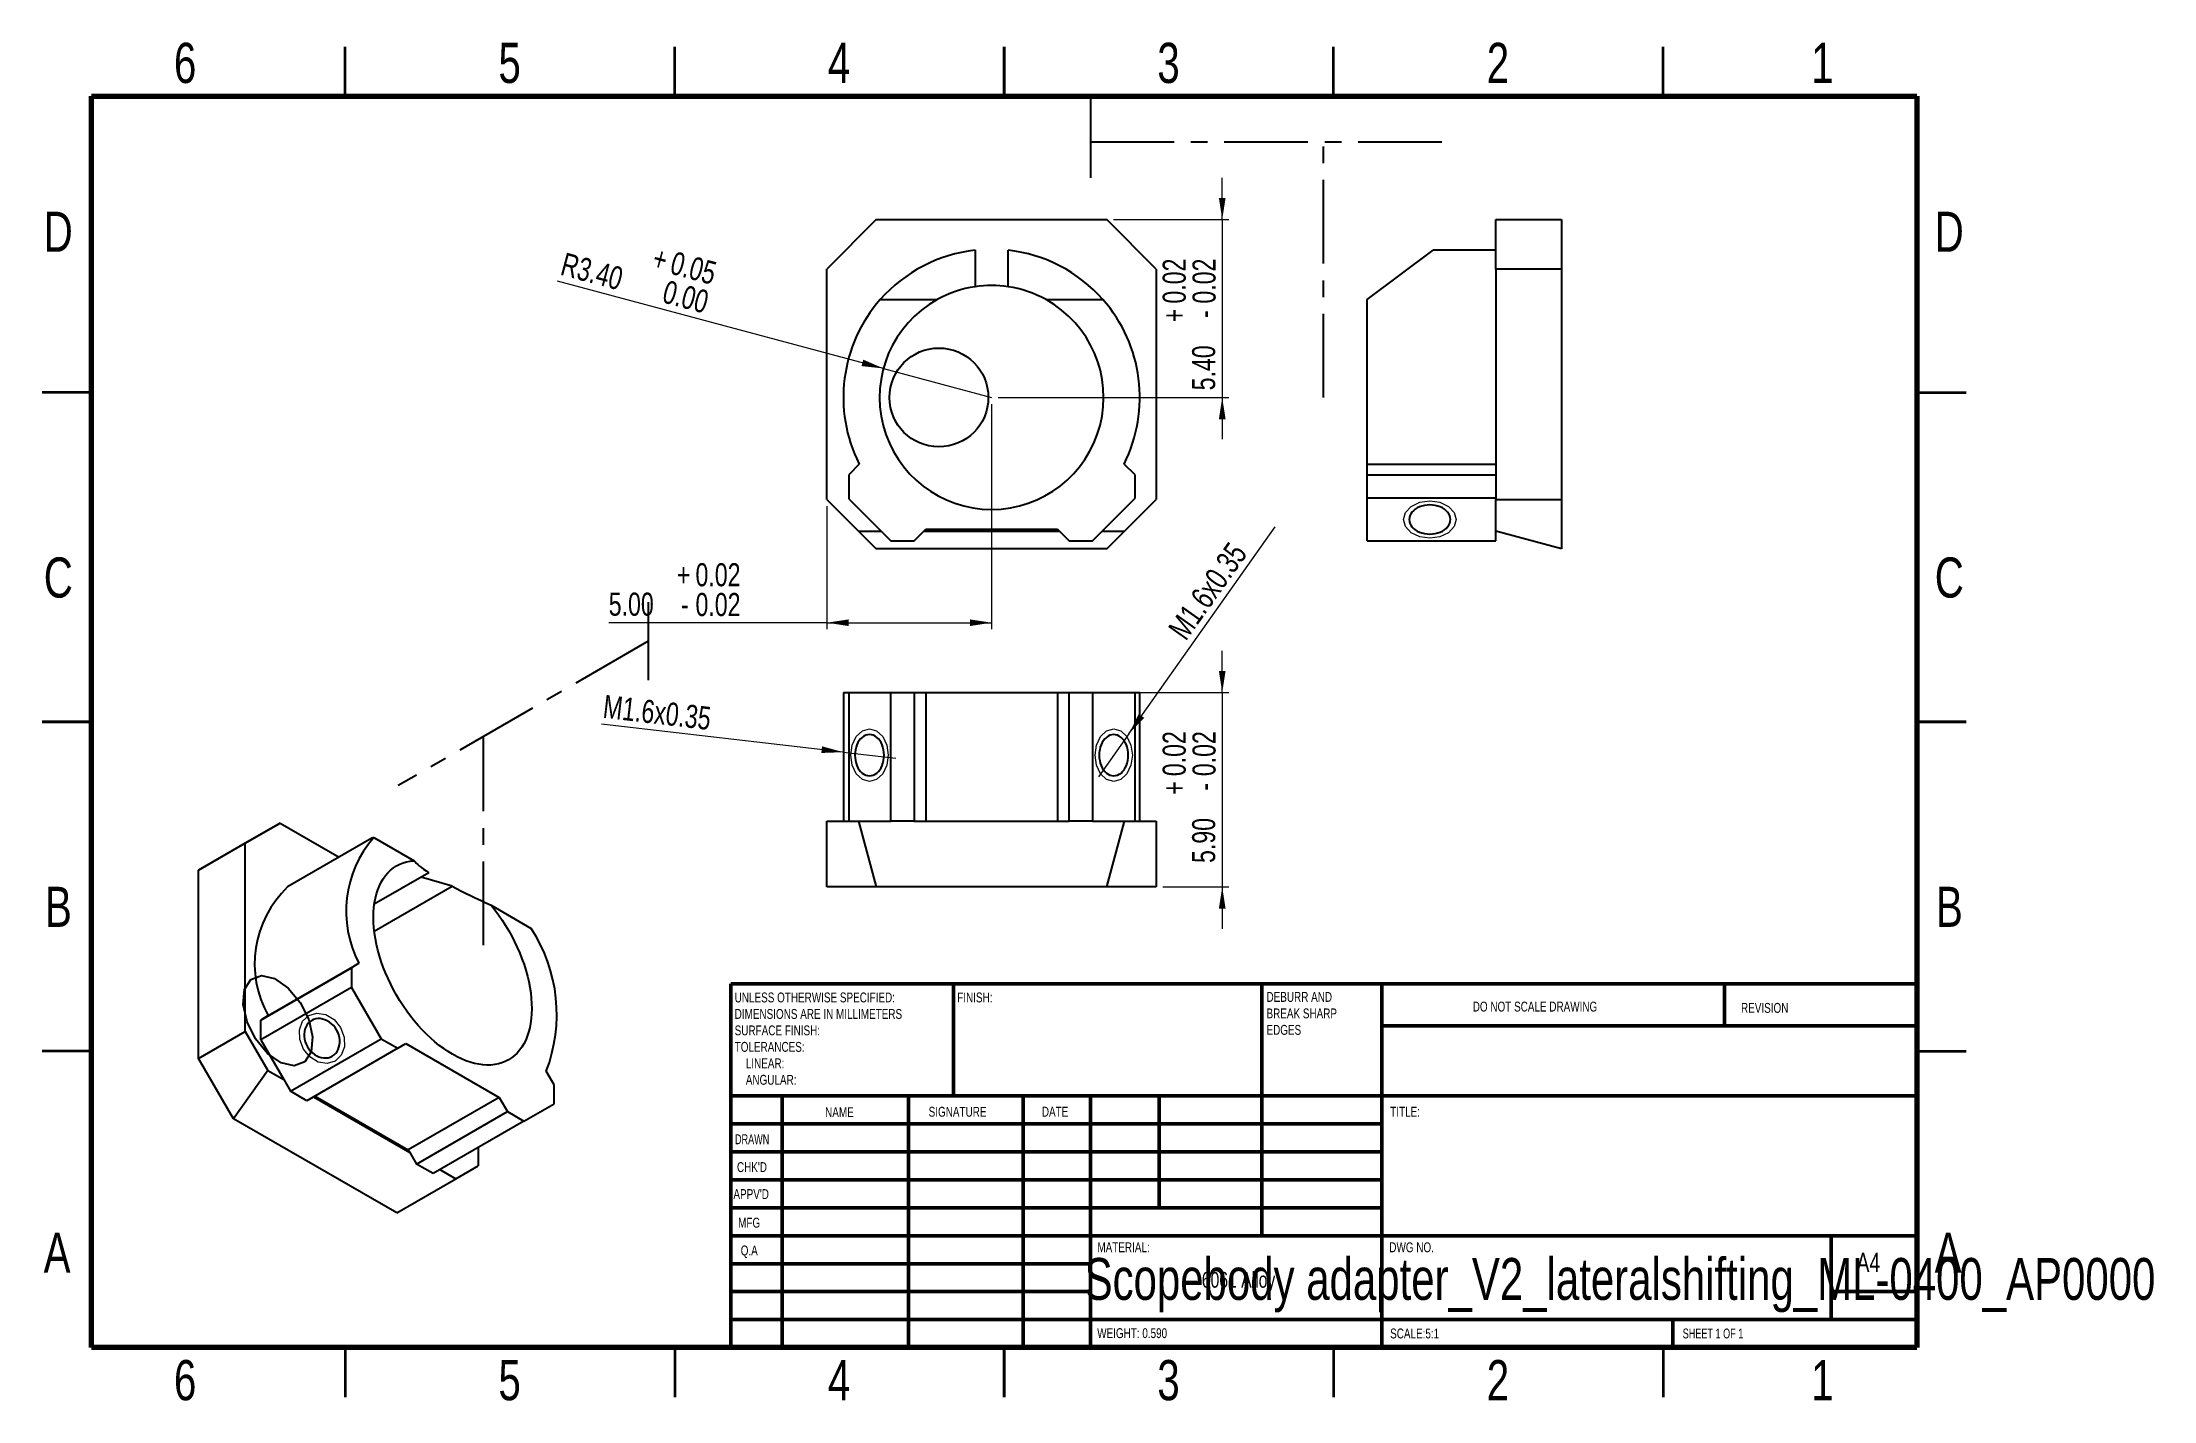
# Model space of a CAD drawing. Header units: millimetres. Extents: x 2 to 323, y 2 to 208.
import ezdxf

# ---------------------------------------------------------------- set-up
doc = ezdxf.new("R2010")
doc.units = ezdxf.units.MM
doc.linetypes.add('CENTERX2', pattern=[20.32, 12.7, -2.54, 2.54, -2.54])
doc.styles.add('SLDTEXTSTYLE0', font='TXT', dxfattribs={"width": 0.75})
doc.styles.add('SLDTEXTSTYLE1', font='TXT', dxfattribs={"width": 0.686449})
doc.styles.add('SLDTEXTSTYLE2', font='TXT', dxfattribs={"width": 0.6875})
doc.dimstyles.new('SLDDIMSTYLE0', dxfattribs={"dimtxt": 3.5, "dimasz": 3.302, "dimexe": 0, "dimexo": 0.0625, "dimgap": 0.875, "dimtad": 1, "dimlfac": 0.2, "dimrnd": 1e-09, "dimzin": 4, "dimdsep": 46, "dimtxsty": 'SLDTEXTSTYLE0', "dimsah": 1, "dimcen": 0, "dimadec": 0, "dimazin": 1, "dimtol": 1, "dimtp": 0.05, "dimtfac": 1, "dimtofl": 0, "dimtmove": 0, "dimatfit": 3, "dimfxl": 0, "dimfrac": 2, "dimtolj": 1, "dimtzin": 0, "dimarcsym": 0})
doc.dimstyles.new('SLDDIMSTYLE1', dxfattribs={"dimtxt": 3.5, "dimasz": 3.302, "dimexe": 0, "dimexo": 0.0625, "dimgap": 0.875, "dimtad": 1, "dimlfac": 0.2, "dimrnd": 1e-09, "dimzin": 4, "dimdsep": 46, "dimtxsty": 'SLDTEXTSTYLE0', "dimsah": 1, "dimcen": 0.09, "dimadec": 0, "dimazin": 1, "dimtol": 1, "dimtp": 0.02, "dimtm": 0.02, "dimtfac": 1, "dimtofl": 0, "dimtmove": 0, "dimatfit": 3, "dimfxl": 0, "dimfrac": 2, "dimtolj": 1, "dimarcsym": 0})
doc.dimstyles.new('SLDDIMSTYLE2', dxfattribs={"dimtxt": 3.5, "dimasz": 3.302, "dimexe": 0, "dimexo": 0.0625, "dimgap": 0.875, "dimtad": 1, "dimlfac": 0.2, "dimrnd": 1e-09, "dimzin": 4, "dimdsep": 46, "dimtxsty": 'SLDTEXTSTYLE0', "dimsah": 1, "dimcen": 0.09, "dimadec": 0, "dimazin": 1, "dimtol": 1, "dimtp": 0.02, "dimtm": 0.02, "dimtfac": 1, "dimtmove": 0, "dimatfit": 0, "dimfxl": 0, "dimfrac": 2, "dimtolj": 1, "dimarcsym": 0})
doc.dimstyles.new('SLDDIMSTYLE3', dxfattribs={"dimtxt": 3.5, "dimasz": 3.302, "dimexe": 0, "dimexo": 0.0625, "dimgap": 0.875, "dimtad": 1, "dimlfac": 0.2, "dimrnd": 1e-09, "dimzin": 12, "dimdsep": 46, "dimtxsty": 'SLDTEXTSTYLE0', "dimblk1": 'NONE', "dimsah": 1, "dimcen": 0, "dimadec": 0, "dimazin": 3, "dimtfac": 1, "dimtmove": 0, "dimatfit": 3, "dimldrblk": 'NONE', "dimfxl": 0, "dimfrac": 2, "dimtolj": 1, "dimtzin": 12, "dimarcsym": 0})

# ---------------------------------------------------------------- blocks, each defined once
blk = doc.blocks.new('SW_NOTE_0')
at = {"color": 0, "linetype": 'Continuous', "lineweight": 0, "char_height": 1.5, "attachment_point": 1, "style": 'SLDTEXTSTYLE0'}
for s, insert in [('UNLESS OTHERWISE SPECIFIED:', (0, 1.93)), ('SURFACE FINISH:', (0, -3.07)), ('DIMENSIONS ARE IN MILLIMETERS', (0, -0.57)), ('TOLERANCES:', (0, -5.57)), ('LINEAR:', (1.69, -8.07)), ('ANGULAR:', (1.69, -10.57))]:
    blk.add_mtext(s, dxfattribs=dict(at, insert=insert))
blk = doc.blocks.new('SW_NOTE_0_1')
at = {"color": 0, "linetype": 'Continuous', "lineweight": 0, "char_height": 1.5, "attachment_point": 1, "style": 'SLDTEXTSTYLE0'}
for s, insert in [('DEBURR AND', (0, 1.93)), ('BREAK SHARP', (0, -0.57)), ('EDGES', (0, -3.07))]:
    blk.add_mtext(s, dxfattribs=dict(at, insert=insert))
blk = doc.blocks.new('_D')
at = {"color": 7, "linetype": 'Continuous', "lineweight": 0}
for q in [(80.69, 171.92), (146.59, 154.27)]:
    blk.add_line((130.17, 158.67), q, dxfattribs=at)
at = {"color": 7, "linetype": 'Continuous', "lineweight": 18}
blk.add_solid([(130.17, 158.67), (127.11, 160.01), (126.85, 159.03)], dxfattribs=at)
at = {"color": 7, "linetype": 'Continuous', "lineweight": 18, "char_height": 3.5, "attachment_point": 1, "rotation": 345, "style": 'SLDTEXTSTYLE0'}
for s, insert in [('+', (95.76, 177.23)), ('0.05', (98.49, 176.5)), ('R3.40', (81.87, 176.32)), ('0.00', (97.32, 172.13))]:
    blk.add_mtext(s, dxfattribs=dict(at, insert=insert))
blk = doc.blocks.new('_D_1')
at = {"color": 7, "linetype": 'Continuous', "lineweight": 0}
for p, q in [((146.59, 153.27), (146.59, 119.07)), ((121.59, 137.77), (121.59, 119.07)), ((121.59, 120.07), (88.48, 120.07)), ((121.59, 120.07), (146.59, 120.07))]:
    blk.add_line(p, q, dxfattribs=at)
at = {"color": 7, "linetype": 'Continuous', "lineweight": 18}
for points in [[(121.59, 120.07), (124.89, 119.56), (124.89, 120.57)], [(146.59, 120.07), (143.29, 120.57), (143.29, 119.56)]]:
    blk.add_solid(points, dxfattribs=at)
at = {"color": 7, "linetype": 'Continuous', "lineweight": 18, "char_height": 3.5, "attachment_point": 1, "style": 'SLDTEXTSTYLE0'}
for s, insert in [('+', (98.82, 129.1)), ('0.02', (101.65, 129.1)), ('5.00', (88.48, 124.63)), ('-', (99.46, 124.58)), ('0.02', (101.65, 124.58))]:
    blk.add_mtext(s, dxfattribs=dict(at, insert=insert))
blk = doc.blocks.new('_D_2')
at = {"color": 7, "linetype": 'Continuous', "lineweight": 0}
for p, q in [((181.59, 181.27), (181.59, 187.62)), ((165.09, 181.27), (182.59, 181.27)), ((181.59, 181.27), (181.59, 154.27)), ((147.59, 154.27), (182.59, 154.27)), ((181.59, 154.27), (181.59, 147.92))]:
    blk.add_line(p, q, dxfattribs=at)
at = {"color": 7, "linetype": 'Continuous', "lineweight": 18}
for points in [[(181.59, 181.27), (182.1, 184.57), (181.08, 184.57)], [(181.59, 154.27), (181.08, 150.97), (182.1, 150.97)]]:
    blk.add_solid(points, dxfattribs=at)
at = {"color": 7, "linetype": 'Continuous', "lineweight": 18, "char_height": 3.5, "attachment_point": 1, "rotation": 90, "style": 'SLDTEXTSTYLE0'}
for s, insert in [('0.02', (172.55, 168.52)), ('0.02', (177.08, 168.52)), ('+', (172.55, 165.69)), ('-', (177.08, 166.33)), ('5.40', (177.02, 155.35))]:
    blk.add_mtext(s, dxfattribs=dict(at, insert=insert))
blk = doc.blocks.new('_D_3')
at = {"color": 7, "linetype": 'Continuous', "lineweight": 0}
for p, q in [((181.59, 109.45), (181.59, 115.8)), ((164.59, 109.45), (182.59, 109.45)), ((181.59, 109.45), (181.59, 79.95)), ((172.59, 79.95), (182.59, 79.95)), ((181.59, 79.95), (181.59, 73.6))]:
    blk.add_line(p, q, dxfattribs=at)
at = {"color": 7, "linetype": 'Continuous', "lineweight": 18}
for points in [[(181.59, 109.45), (182.1, 112.76), (181.08, 112.76)], [(181.59, 79.95), (181.08, 76.65), (182.1, 76.65)]]:
    blk.add_solid(points, dxfattribs=at)
at = {"color": 7, "linetype": 'Continuous', "lineweight": 18, "char_height": 3.5, "attachment_point": 1, "rotation": 90, "style": 'SLDTEXTSTYLE0'}
for s, insert in [('0.02', (172.55, 96.77)), ('0.02', (177.08, 96.77)), ('+', (172.55, 93.94)), ('-', (177.08, 94.58)), ('5.90', (177.02, 83.59))]:
    blk.add_mtext(s, dxfattribs=dict(at, insert=insert))
blk = doc.blocks.new('_D_4')
at = {"color": 7, "linetype": 'Continuous', "lineweight": 0}
for q in [(87.36, 104.66), (132.03, 99.49)]:
    blk.add_line((124.08, 100.41), q, dxfattribs=at)
at = {"color": 7, "linetype": 'Continuous', "lineweight": 18}
blk.add_solid([(124.08, 100.41), (120.86, 101.3), (120.74, 100.29)], dxfattribs=at)
at = {"color": 7, "linetype": 'Continuous', "lineweight": 18, "insert": (87.88, 109.13), "char_height": 3.5, "attachment_point": 1, "rotation": 353.4037, "style": 'SLDTEXTSTYLE0'}
blk.add_mtext('M1.6x0.35', dxfattribs=at)
blk = doc.blocks.new('_None')
blk = doc.blocks.new('_D_5')
at = {"color": 7, "linetype": 'Continuous', "lineweight": 0}
for q in [(189.61, 134.6), (162.82, 96.69)]:
    blk.add_line((167.43, 103.22), q, dxfattribs=at)
at = {"color": 7, "linetype": 'Continuous', "lineweight": 18}
blk.add_solid([(167.43, 103.22), (169.75, 105.62), (168.92, 106.21)], dxfattribs=at)
at = {"color": 7, "linetype": 'Continuous', "lineweight": 18, "insert": (173.21, 119.19), "char_height": 3.5, "attachment_point": 1, "rotation": 54.7555, "style": 'SLDTEXTSTYLE0'}
blk.add_mtext('M1.6x0.35', dxfattribs=at)

msp = doc.modelspace()

# ---------------------------------------------------------------- linework, layer by layer
at = {"color": 7, "linetype": 'Continuous', "lineweight": 35}
for p, q in [((48.5, 200), (48.5, 207.5)), ((98.5, 200), (98.5, 207.5)), ((148.5, 207.5), (148.5, 200)), ((148.5, 200), (148.5, 207.5)), ((198.5, 200), (198.5, 207.5)), ((248.5, 200), (248.5, 207.5)), ((10, 155), (2.5, 155)), ((287, 155), (294.5, 155)), ((2.5, 105), (10, 105)), ((10, 105), (2.5, 105)), ((294.5, 105), (287, 105)), ((287, 105), (294.5, 105)), ((10, 55), (2.5, 55)), ((287, 55), (294.5, 55)), ((48.5, 10), (48.5, 2.5)), ((98.5, 10), (98.5, 2.5)), ((148.5, 2.5), (148.5, 10)), ((148.5, 10), (148.5, 2.5)), ((198.5, 10), (198.5, 2.5)), ((248.5, 10), (248.5, 2.5))]:
    msp.add_line(p, q, dxfattribs=at)
at = {"color": 7, "linetype": 'Continuous', "lineweight": 70}
for p, q in [((10, 10), (10, 200)), ((10, 200), (287, 200)), ((287, 200), (287, 10)), ((287, 10), (10, 10))]:
    msp.add_line(p, q, dxfattribs=at)
at = {"color": 7, "linetype": 'CENTERX2'}
for p, q in [((161.578, 200.318), (161.578, 185.818)), ((161.578, 193.068), (215.241, 193.068)), ((196.983, 154.268), (196.983, 193.068)), ((94.489, 123.169), (94.489, 111.329)), ((94.489, 117.249), (56.543, 95.343)), ((69.453, 71.114), (69.453, 102.796))]:
    msp.add_line(p, q, dxfattribs=at)
at = {"color": 7, "linetype": 'Continuous', "lineweight": 25}
for p, q in [((129.089, 181.268), (121.589, 173.768)), ((129.089, 181.268), (164.089, 181.268)), ((171.589, 173.768), (164.089, 181.268)), ((223.093, 173.768), (223.093, 181.268)), ((223.093, 181.268), (233.093, 181.268)), ((233.093, 181.268), (233.093, 173.768)), ((144.089, 176.629), (144.089, 171.083)), ((149.089, 171.083), (149.089, 176.629)), ((203.593, 169.129), (213.593, 176.629)), ((223.093, 176.629), (213.593, 176.629)), ((121.589, 138.768), (121.589, 173.768)), ((171.589, 173.768), (171.589, 138.768)), ((233.093, 173.768), (223.093, 173.768)), ((223.093, 173.768), (223.093, 138.768)), ((233.093, 173.768), (233.093, 138.768)), ((129.695, 169.129), (138.333, 169.129)), ((154.845, 169.129), (163.483, 169.129)), ((203.593, 144.164), (203.593, 169.129)), ((126.487, 144.16), (124.917, 142.504)), ((124.917, 142.504), (124.917, 138.872)), ((168.357, 142.5), (166.693, 144.164)), ((168.357, 138.965), (168.357, 142.5)), ((203.593, 144.164), (223.093, 144.164)), ((203.593, 142.5), (203.593, 144.164)), ((203.593, 142.5), (223.093, 142.5)), ((203.593, 138.965), (203.593, 142.5)), ((121.589, 138.768), (126.41, 133.947)), ((124.917, 138.872), (131.287, 132.501)), ((161.893, 132.5), (168.357, 138.965)), ((166.769, 133.947), (171.589, 138.768)), ((223.093, 138.965), (203.593, 138.965)), ((203.593, 132.5), (203.593, 138.965)), ((223.093, 138.768), (233.093, 138.768)), ((223.093, 133.947), (223.093, 138.768)), ((233.093, 138.768), (233.093, 131.268)), ((126.41, 133.947), (129.841, 133.947)), ((126.41, 133.947), (129.089, 131.268)), ((131.287, 132.501), (134.823, 132.501)), ((134.823, 132.501), (136.589, 134.268)), ((136.269, 133.947), (156.91, 133.947)), ((136.589, 134.268), (156.589, 134.268)), ((156.589, 134.268), (158.357, 132.5)), ((158.357, 132.5), (161.893, 132.5)), ((163.34, 133.947), (166.769, 133.947)), ((164.089, 131.268), (166.769, 133.947)), ((203.593, 132.5), (223.093, 132.5)), ((233.093, 131.268), (223.093, 133.947)), ((223.093, 132.5), (223.093, 133.947)), ((164.089, 131.268), (129.089, 131.268)), ((124.089, 109.454), (124.089, 89.954)), ((124.089, 109.454), (124.917, 109.454)), ((124.917, 109.454), (124.917, 89.954)), ((124.917, 109.454), (131.287, 109.454)), ((131.287, 89.954), (131.287, 109.454)), ((131.287, 109.454), (134.823, 109.454)), ((134.823, 109.454), (134.823, 89.954)), ((134.823, 109.454), (136.589, 109.454)), ((136.589, 109.454), (136.589, 89.954)), ((136.589, 109.454), (156.589, 109.454)), ((156.589, 109.454), (156.589, 89.954)), ((156.589, 109.454), (158.357, 109.454)), ((158.357, 89.954), (158.357, 109.454)), ((158.357, 109.454), (161.893, 109.454)), ((161.893, 109.454), (161.893, 89.954)), ((161.893, 109.454), (168.357, 109.454)), ((168.357, 89.954), (168.357, 109.454)), ((168.357, 109.454), (169.089, 109.454)), ((169.089, 89.954), (169.089, 109.454)), ((121.589, 79.954), (121.589, 89.954)), ((121.589, 89.954), (126.41, 89.954)), ((126.41, 89.954), (129.089, 79.954)), ((126.41, 89.954), (129.841, 89.954)), ((129.841, 89.954), (131.287, 89.954)), ((134.823, 89.954), (131.287, 89.954)), ((134.823, 89.954), (136.269, 89.954)), ((136.269, 89.954), (156.91, 89.954)), ((156.91, 89.954), (158.357, 89.954)), ((161.893, 89.954), (158.357, 89.954)), ((161.893, 89.954), (163.34, 89.954)), ((163.34, 89.954), (166.769, 89.954)), ((164.089, 79.954), (166.769, 89.954)), ((166.769, 89.954), (171.589, 89.954)), ((171.589, 89.954), (171.589, 79.954)), ((33.313, 86.584), (26.242, 82.502)), ((31.545, 85.564), (38.617, 89.646)), ((38.617, 89.646), (33.313, 86.584)), ((33.313, 58.005), (33.313, 86.584)), ((38.617, 89.646), (47.584, 84.469)), ((52.54, 87.33), (39.742, 79.942)), ((52.834, 87.447), (58.942, 83.921)), ((26.242, 82.502), (31.545, 85.564)), ((26.242, 53.923), (26.242, 82.502)), ((61.169, 82.103), (52.89, 77.324)), ((64.705, 80.062), (59.991, 81.423)), ((52.889, 73.241), (64.705, 80.062)), ((70.617, 77.18), (76.725, 73.654)), ((129.089, 79.954), (121.589, 79.954)), ((164.089, 79.954), (129.089, 79.954)), ((171.589, 79.954), (164.089, 79.954)), ((35.666, 59.697), (49.455, 67.657)), ((36.777, 60.409), (50.565, 68.369)), ((50.565, 68.369), (49.455, 67.657)), ((49.455, 67.657), (49.455, 64.691)), ((49.455, 64.691), (35.666, 56.731)), ((49.455, 64.691), (53.959, 56.889)), ((26.242, 53.923), (33.313, 58.005)), ((33.313, 58.005), (36.722, 52.101)), ((36.777, 60.409), (35.666, 59.697)), ((35.666, 56.731), (35.666, 59.697)), ((35.666, 56.731), (39.148, 50.7)), ((40.171, 48.929), (53.959, 56.889)), ((56.459, 55.446), (42.671, 47.486)), ((53.959, 56.889), (56.459, 55.446)), ((56.459, 55.446), (57.708, 56.167)), ((57.708, 56.167), (71.851, 48.003)), ((31.545, 44.737), (26.242, 53.923)), ((36.722, 52.101), (31.545, 44.737)), ((36.722, 52.101), (39.148, 50.7)), ((80.172, 49.922), (78.995, 51.959)), ((39.148, 50.7), (40.171, 48.929)), ((42.671, 47.486), (40.171, 48.929)), ((43.693, 48.076), (58.289, 39.651)), ((43.92, 48.207), (58.062, 40.043)), ((80.172, 47.035), (80.172, 49.922)), ((71.851, 48.003), (58.062, 40.043)), ((59.312, 37.878), (73.101, 45.838)), ((71.851, 48.003), (73.101, 45.838)), ((73.101, 45.838), (75.601, 44.395)), ((75.601, 44.395), (80.172, 47.035)), ((56.294, 30.45), (31.545, 44.737)), ((75.601, 44.395), (61.812, 36.435)), ((58.062, 40.043), (58.289, 39.651)), ((58.289, 39.651), (59.312, 37.878)), ((68.669, 40.393), (68.669, 37.595)), ((56.294, 30.45), (65.26, 35.626)), ((61.812, 36.435), (59.312, 37.878)), ((62.835, 37.026), (65.26, 35.626)), ((65.26, 35.626), (68.669, 37.595))]:
    msp.add_line(p, q, dxfattribs=at)
at = {"color": 7, "linetype": 'Continuous', "lineweight": 50}
for p, q in [((107, 65.25), (287, 65.25)), ((107, 65.25), (107, 10)), ((140.8, 48.25), (140.8, 65.25)), ((187.6, 65.25), (187.6, 27)), ((205.8, 65.25), (205.8, 10)), ((257.8, 58.875), (257.8, 65.25)), ((287, 58.875), (205.8, 58.875)), ((287, 48.25), (107, 48.25)), ((114.8, 48.25), (114.8, 10)), ((133.991, 48.25), (133.991, 10)), ((151.399, 48.25), (151.399, 10)), ((161.6, 10), (161.6, 48.25)), ((172, 31.25), (172, 48.25)), ((205.8, 44), (107, 44)), ((205.8, 39.75), (107, 39.75)), ((205.8, 35.5), (107, 35.5)), ((205.8, 31.25), (107, 31.25)), ((161.6, 27), (107, 27)), ((161.6, 27), (287, 27)), ((274, 14.25), (274, 27)), ((161.6, 22.75), (107, 22.75)), ((161.6, 18.5), (107, 18.5)), ((287, 18.5), (274, 18.5)), ((107, 14.25), (287, 14.25)), ((250, 10), (250, 14.25))]:
    msp.add_line(p, q, dxfattribs=at)
at = {"color": 7, "linetype": 'Continuous', "lineweight": 18, "flags": 128}
for points in [[(217.093, 135.732), (216.789, 134.65), (215.922, 133.732), (214.624, 133.119), (213.093, 132.904), (211.562, 133.119), (210.265, 133.732), (209.398, 134.65), (209.093, 135.732), (209.398, 136.815), (210.265, 137.732), (211.562, 138.345), (213.093, 138.561), (214.624, 138.345), (215.922, 137.732), (216.789, 136.815), (217.093, 135.732)], [(128.055, 95.954), (126.973, 96.258), (126.055, 97.126), (125.442, 98.423), (125.227, 99.954), (125.442, 101.485), (126.055, 102.782), (126.973, 103.649), (128.055, 103.954), (129.138, 103.649), (130.055, 102.782), (130.668, 101.485), (130.884, 99.954), (130.668, 98.423), (130.055, 97.126), (129.138, 96.258), (128.055, 95.954)], [(165.125, 95.954), (164.043, 96.258), (163.125, 97.126), (162.512, 98.423), (162.297, 99.954), (162.512, 101.485), (163.125, 102.782), (164.043, 103.649), (165.125, 103.954), (166.207, 103.649), (167.125, 102.782), (167.738, 101.485), (167.953, 99.954), (167.738, 98.423), (167.125, 97.126), (166.207, 96.258), (165.125, 95.954)], [(42.128, 55.337), (41.578, 56.787), (41.542, 58.265), (42.026, 59.545), (42.956, 60.434), (44.191, 60.795), (45.542, 60.574), (46.804, 59.804), (47.785, 58.603), (48.335, 57.153), (48.37, 55.675), (47.886, 54.394), (46.956, 53.506), (45.722, 53.145), (44.37, 53.366), (43.108, 54.136), (42.128, 55.337)]]:
    msp.add_lwpolyline(points, dxfattribs=at)
at = {"color": 7, "linetype": 'Continuous', "lineweight": 25, "flags": 128}
for points in [[(213.093, 137.942), (212.685, 137.923), (212.284, 137.867), (211.897, 137.774), (211.531, 137.646), (211.191, 137.485), (210.884, 137.295), (210.614, 137.078), (210.387, 136.837), (210.206, 136.578), (210.075, 136.304), (209.995, 136.021), (209.968, 135.732), (209.995, 135.444), (210.075, 135.16), (210.206, 134.887), (210.387, 134.628), (210.614, 134.387), (210.884, 134.17), (211.191, 133.979), (211.531, 133.819), (211.897, 133.691), (212.284, 133.598), (212.685, 133.542), (213.093, 133.523), (213.501, 133.542), (213.902, 133.598), (214.289, 133.691), (214.656, 133.819), (214.996, 133.979), (215.303, 134.17), (215.572, 134.387), (215.8, 134.628), (215.98, 134.887), (216.112, 135.16), (216.191, 135.444), (216.218, 135.732), (216.191, 136.021), (216.112, 136.304), (215.98, 136.578), (215.8, 136.837), (215.572, 137.078), (215.303, 137.295), (214.996, 137.485), (214.656, 137.646), (214.289, 137.774), (213.902, 137.867), (213.501, 137.923), (213.093, 137.942)], [(130.265, 99.954), (130.246, 100.362), (130.19, 100.763), (130.097, 101.15), (129.969, 101.516), (129.808, 101.856), (129.618, 102.164), (129.4, 102.433), (129.16, 102.66), (128.901, 102.841), (128.627, 102.972), (128.344, 103.052), (128.055, 103.079), (127.767, 103.052), (127.483, 102.972), (127.209, 102.841), (126.95, 102.66), (126.71, 102.433), (126.493, 102.164), (126.302, 101.856), (126.141, 101.516), (126.014, 101.15), (125.921, 100.763), (125.864, 100.362), (125.845, 99.954), (125.864, 99.546), (125.921, 99.145), (126.014, 98.758), (126.141, 98.391), (126.302, 98.052), (126.493, 97.744), (126.71, 97.475), (126.95, 97.248), (127.209, 97.067), (127.483, 96.935), (127.767, 96.856), (128.055, 96.829), (128.344, 96.856), (128.627, 96.935), (128.901, 97.067), (129.16, 97.248), (129.4, 97.475), (129.618, 97.744), (129.808, 98.052), (129.969, 98.391), (130.097, 98.758), (130.19, 99.145), (130.246, 99.546), (130.265, 99.954)], [(167.335, 99.954), (167.316, 100.362), (167.259, 100.763), (167.166, 101.15), (167.039, 101.516), (166.878, 101.856), (166.687, 102.164), (166.47, 102.433), (166.23, 102.66), (165.971, 102.841), (165.697, 102.972), (165.413, 103.052), (165.125, 103.079), (164.837, 103.052), (164.553, 102.972), (164.279, 102.841), (164.02, 102.66), (163.78, 102.433), (163.562, 102.164), (163.372, 101.856), (163.211, 101.516), (163.083, 101.15), (162.991, 100.763), (162.934, 100.362), (162.915, 99.954), (162.934, 99.546), (162.991, 99.145), (163.083, 98.758), (163.211, 98.391), (163.372, 98.052), (163.562, 97.744), (163.78, 97.475), (164.02, 97.248), (164.279, 97.067), (164.553, 96.935), (164.837, 96.856), (165.125, 96.829), (165.413, 96.856), (165.697, 96.935), (165.971, 97.067), (166.23, 97.248), (166.47, 97.475), (166.687, 97.744), (166.878, 98.052), (167.039, 98.391), (167.166, 98.758), (167.259, 99.145), (167.316, 99.546), (167.335, 99.954)], [(70.617, 77.18), (71.197, 76.449), (71.756, 75.693), (72.294, 74.913), (72.808, 74.113), (73.296, 73.296), (73.758, 72.463), (74.192, 71.617), (74.596, 70.761), (74.969, 69.898), (75.31, 69.03), (75.619, 68.161), (75.893, 67.292), (76.132, 66.426), (76.336, 65.567), (76.503, 64.717), (76.633, 63.878), (76.727, 63.054), (76.782, 62.247), (76.8, 61.458), (76.781, 60.692), (76.723, 59.95), (76.628, 59.235), (76.496, 58.548), (76.327, 57.893), (76.122, 57.27), (75.881, 56.683), (75.605, 56.132), (75.295, 55.62), (74.952, 55.148), (74.578, 54.718), (74.172, 54.331), (73.737, 53.988), (73.274, 53.69), (72.784, 53.439), (72.269, 53.235), (71.731, 53.078), (71.17, 52.97), (70.59, 52.91), (69.991, 52.899), (69.376, 52.936), (68.747, 53.022), (68.105, 53.157), (67.452, 53.339), (66.791, 53.569), (66.124, 53.846), (65.453, 54.168), (64.779, 54.535), (64.106, 54.945), (63.435, 55.398), (62.768, 55.892), (62.107, 56.425), (61.454, 56.996), (60.812, 57.603), (60.183, 58.243), (59.568, 58.916), (58.969, 59.618), (58.389, 60.348), (57.828, 61.104), (57.29, 61.882), (56.775, 62.681), (56.285, 63.498), (55.822, 64.33), (55.387, 65.175), (54.981, 66.031), (54.607, 66.894), (54.264, 67.761), (53.954, 68.631), (53.678, 69.5), (53.437, 70.366), (53.232, 71.225), (53.063, 72.076), (52.931, 72.915), (52.836, 73.74), (52.778, 74.548), (52.759, 75.337), (52.777, 76.105), (52.832, 76.848), (52.926, 77.565), (53.056, 78.252), (53.223, 78.909), (53.427, 79.534), (53.666, 80.123), (53.94, 80.675), (54.249, 81.189), (54.59, 81.663), (54.963, 82.095), (55.367, 82.484), (55.801, 82.829), (56.263, 83.129), (56.751, 83.382), (57.265, 83.589), (57.803, 83.748), (58.362, 83.858), (58.942, 83.921)], [(46.519, 54.264), (46.794, 54.453), (47.037, 54.686), (47.245, 54.958), (47.414, 55.264), (47.541, 55.599), (47.624, 55.958), (47.661, 56.334), (47.651, 56.721), (47.596, 57.113), (47.495, 57.502), (47.351, 57.881), (47.166, 58.246), (46.943, 58.588), (46.686, 58.903), (46.4, 59.184), (46.089, 59.428), (45.758, 59.629), (45.414, 59.786), (45.062, 59.894), (44.708, 59.951), (44.358, 59.958), (44.019, 59.914), (43.696, 59.82), (43.394, 59.676), (43.119, 59.487), (42.875, 59.254), (42.667, 58.982), (42.498, 58.676), (42.371, 58.34), (42.289, 57.982), (42.252, 57.605), (42.261, 57.218), (42.317, 56.827), (42.417, 56.438), (42.561, 56.058), (42.747, 55.694), (42.969, 55.352), (43.226, 55.037), (43.513, 54.756), (43.824, 54.512), (44.154, 54.31), (44.499, 54.154), (44.851, 54.046), (45.205, 53.988), (45.554, 53.981), (45.894, 54.026), (46.217, 54.12), (46.519, 54.264)]]:
    msp.add_lwpolyline(points, dxfattribs=at)
at = {"color": 7, "linetype": 'Continuous', "flags": 128}
msp.add_lwpolyline([(43.335, 54.921), (42.355, 53.382), (40.753, 52.795), (38.771, 53.25), (36.712, 54.678), (34.89, 56.862), (33.58, 59.468), (32.984, 62.1), (33.191, 64.358), (34.171, 65.897), (35.773, 66.484), (37.755, 66.029), (39.814, 64.601), (41.636, 62.418), (42.946, 59.812), (43.542, 57.179), (43.335, 54.921)], dxfattribs=at)
at = {"color": 7, "linetype": 'Continuous'}
msp.add_circle((138.589, 154.268), 7.5, dxfattribs=at)
at = {"color": 7, "linetype": 'Continuous', "lineweight": 25}
for centre, radius, start, end in [((146.589, 154.268), 22.5, 96.37937, 138.66392), ((146.589, 154.268), 22.5, 41.33608, 83.62063), ((146.589, 154.268), 17, 98.45652, 119.05456), ((146.589, 154.268), 17, 81.54348, 98.45652), ((146.589, 154.268), 17, 60.94544, 81.54348), ((146.589, 154.268), 22.5, 138.66392, 206.69384), ((146.589, 154.268), 17, 119.05456, 60.94544), ((146.589, 154.268), 22.5, 333.31673, 41.33608), ((65.605, 76.254), 16.982, 138.77096, 207.6683), ((50.823, 68.268), 16.095, 133.50688, 209.23031), ((56.546, 60.577), 24.046, 338.99902, 32.94562)]:
    msp.add_arc(centre, radius, start, end, dxfattribs=at)
for major_axis, start_param, end_param in [((26.486, -10.575), 2.9835094, 3.0475381), ((20.012, -7.99), 3.3257572, 3.6852609), ((20.012, -7.99), 3.9804491, 4.3399528)]:
    msp.add_ellipse((78.79, 76.504), major_axis=major_axis, ratio=0.119714, start_param=start_param, end_param=end_param, dxfattribs=at)

# ---------------------------------------------------------------- block references
at = {"color": 7, "linetype": 'Continuous', "lineweight": 0}
for name, p in [('SW_NOTE_0', (107.594, 61.987)), ('SW_NOTE_0_1', (188.309, 62.069))]:
    msp.add_blockref(name, p, dxfattribs=at)

# ---------------------------------------------------------------- texts
for s, insert, char_height, attachment_point, style in [('6', (24.189, 208.114), 6.096, 2, 'SLDTEXTSTYLE0'), ('5', (73.439, 208.114), 6.096, 2, 'SLDTEXTSTYLE0'), ('4', (123.439, 208.114), 6.096, 2, 'SLDTEXTSTYLE0'), ('3', (173.439, 208.114), 6.096, 2, 'SLDTEXTSTYLE0'), ('2', (223.439, 208.114), 6.096, 2, 'SLDTEXTSTYLE0'), ('1', (272.689, 208.114), 6.096, 2, 'SLDTEXTSTYLE0'), ('D', (4.93, 182.476), 6.096, 2, 'SLDTEXTSTYLE0'), ('D', (291.93, 182.476), 6.096, 2, 'SLDTEXTSTYLE0'), ('C', (4.937, 129.976), 6.096, 2, 'SLDTEXTSTYLE0'), ('C', (291.937, 129.976), 6.096, 2, 'SLDTEXTSTYLE0'), ('B', (4.953, 79.976), 6.096, 2, 'SLDTEXTSTYLE0'), ('B', (291.953, 79.976), 6.096, 2, 'SLDTEXTSTYLE0'), ('FINISH:', (141.371, 63.919), 1.5, 1, 'SLDTEXTSTYLE0'), ('DO NOT SCALE DRAWING', (219.615, 62.533), 1.5, 1, 'SLDTEXTSTYLE0'), ('REVISION', (260.328, 62.335), 1.5, 1, 'SLDTEXTSTYLE0'), ('NAME', (121.322, 46.501), 1.5, 1, 'SLDTEXTSTYLE0'), ('SIGNATURE', (137.034, 46.562), 1.5, 1, 'SLDTEXTSTYLE0'), ('DATE', (154.215, 46.576), 1.5, 1, 'SLDTEXTSTYLE0'), ('TITLE:', (207.09, 46.576), 1.5, 1, 'SLDTEXTSTYLE0'), ('DRAWN', (107.643, 42.385), 1.5, 1, 'SLDTEXTSTYLE1'), ("CHK'D", (107.939, 38.162), 1.5, 1, 'SLDTEXTSTYLE0'), ("APPV'D", (107.402, 34.066), 1.5, 1, 'SLDTEXTSTYLE0'), ('MFG', (108.124, 29.716), 1.5, 1, 'SLDTEXTSTYLE0'), ('A', (4.757, 27.476), 6.096, 2, 'SLDTEXTSTYLE0'), ('MATERIAL:', (162.646, 25.986), 1.5, 1, 'SLDTEXTSTYLE0'), ('DWG NO.', (206.953, 25.986), 1.5, 1, 'SLDTEXTSTYLE0'), ('A', (291.757, 27.476), 6.096, 2, 'SLDTEXTSTYLE0'), ('Q.A', (108.509, 25.505), 1.5, 1, 'SLDTEXTSTYLE0'), ('Scopebody adapter_V2_lateralshifting_ML-0400_AP0000', (241.962, 23.607), 6.35, 2, 'SLDTEXTSTYLE0'), ('A4', (277.871, 24.406), 2.9104, 1, 'SLDTEXTSTYLE0'), ('6061 Alloy', (184.065, 21.486), 2.3813, 2, 'SLDTEXTSTYLE0'), ('WEIGHT: 0.590', (162.618, 12.949), 1.4986, 1, 'SLDTEXTSTYLE0'), ('SCALE:5:1', (207.074, 12.9), 1.5, 1, 'SLDTEXTSTYLE0'), ('SHEET 1 OF 1', (251.478, 12.9), 1.5, 1, 'SLDTEXTSTYLE2'), ('6', (24.189, 8.114), 6.096, 2, 'SLDTEXTSTYLE0'), ('5', (73.439, 8.114), 6.096, 2, 'SLDTEXTSTYLE0'), ('4', (123.439, 8.114), 6.096, 2, 'SLDTEXTSTYLE0'), ('3', (173.439, 8.114), 6.096, 2, 'SLDTEXTSTYLE0'), ('2', (223.439, 8.114), 6.096, 2, 'SLDTEXTSTYLE0'), ('1', (272.689, 8.114), 6.096, 2, 'SLDTEXTSTYLE0')]:
    msp.add_mtext(s, dxfattribs=dict(at, insert=insert, char_height=char_height, attachment_point=attachment_point, style=style))

# ---------------------------------------------------------------- dimensions: what is measured, and where the dimension line sits
at = {"color": 7, "linetype": 'Continuous', "lineweight": 18}
for base, p1, p2, picture, middle in [((181.589, 154.268), (164.089, 181.268), (146.589, 154.268), '_D_2', (181.589, 166.458)), ((181.589, 79.954), (163.589, 109.454), (171.589, 79.954), '_D_3', (181.589, 94.704))]:
    dim = msp.add_linear_dim(base=base, p1=p1, p2=p2, angle=90, dimstyle='SLDDIMSTYLE2', dxfattribs=at)
    dim.commit()
    dim.dimension.update_dxf_attribs({"geometry": picture, "text_midpoint": middle, "dimtype": 160})
dim = msp.add_radius_dim(center=(146.589, 154.268), mpoint=(130.169, 158.668), dimstyle='SLDDIMSTYLE0', dxfattribs=at)
dim.commit()
dim.dimension.update_dxf_attribs({"geometry": '_D', "text_midpoint": (92.62, 168.729), "dimtype": 164})
dim = msp.add_linear_dim(base=(146.589, 120.067), p1=(121.589, 138.768), p2=(146.589, 154.268), dimstyle='SLDDIMSTYLE1', dxfattribs=at)
dim.commit()
dim.dimension.update_dxf_attribs({"geometry": '_D_1', "text_midpoint": (99.589, 120.067), "dimtype": 160})
for p1, p2, picture, middle in [((162.817, 96.687), (167.433, 103.221), '_D_5', (183.315, 125.698)), ((132.029, 99.494), (124.082, 100.413), '_D_4', (98.187, 103.408))]:
    dim = msp.add_diameter_dim_2p(p1=p1, p2=p2, text='M1.6x0.35', dimstyle='SLDDIMSTYLE3', override={"dimpost": '<>'}, dxfattribs=at)
    dim.commit()
    dim.dimension.update_dxf_attribs({"geometry": picture, "text_midpoint": middle, "dimtype": 163})

doc.saveas('drawing.dxf')
